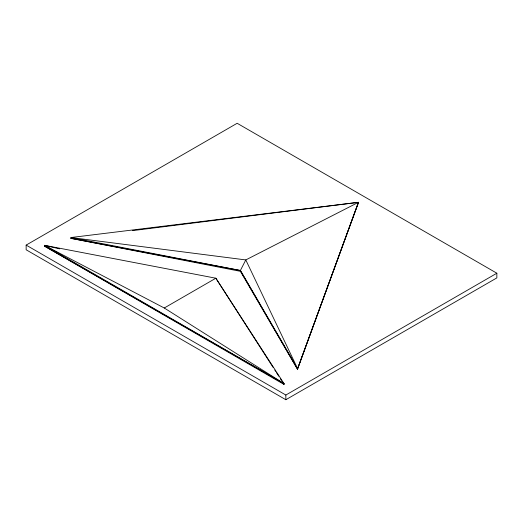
<?xml version="1.0" encoding="UTF-8"?>
<svg xmlns="http://www.w3.org/2000/svg" width="523" height="523" viewBox="0 0 523 523"><rect width="100%" height="100%" fill="white"/><g stroke="black" fill="none" stroke-linecap="round" stroke-linejoin="round"><path stroke-width="0.78" d="M297.476 369.14L358.49 202.309L245.79 259.931L70.945 237.534L240.384 270.496L297.476 369.14L358.49 202.309L70.945 237.534L70.945 238.357L240.384 271.319L297.476 369.14L358.49 202.309L132.509 230.636M26.15 245.104L237.154 123.278L496.85 273.215L496.85 277.896L285.846 399.722L26.15 249.785L26.15 245.104L285.846 395.035L496.85 273.215M59.576 248.856L44.501 245.326L164.261 308.001L215.855 278.216L284.015 383.607L284.015 384.412L44.501 246.124L44.501 245.326L215.855 278.216L273.026 367.283M70.945 238.357L72.566 238.155L70.945 238.357L240.384 270.496L297.476 368.323L245.79 259.931L240.384 270.496L240.384 271.319M46.089 246.49L44.501 246.124L284.015 383.607L164.261 308.001M44.501 245.326L284.015 383.607M283.1 383.071L284.015 384.412L282.257 381.666M274.784 370.023L275.66 371.389M276.543 372.762L278.739 376.187M280.498 378.927L281.381 380.299M285.846 395.035L285.846 399.722"/></g></svg>
